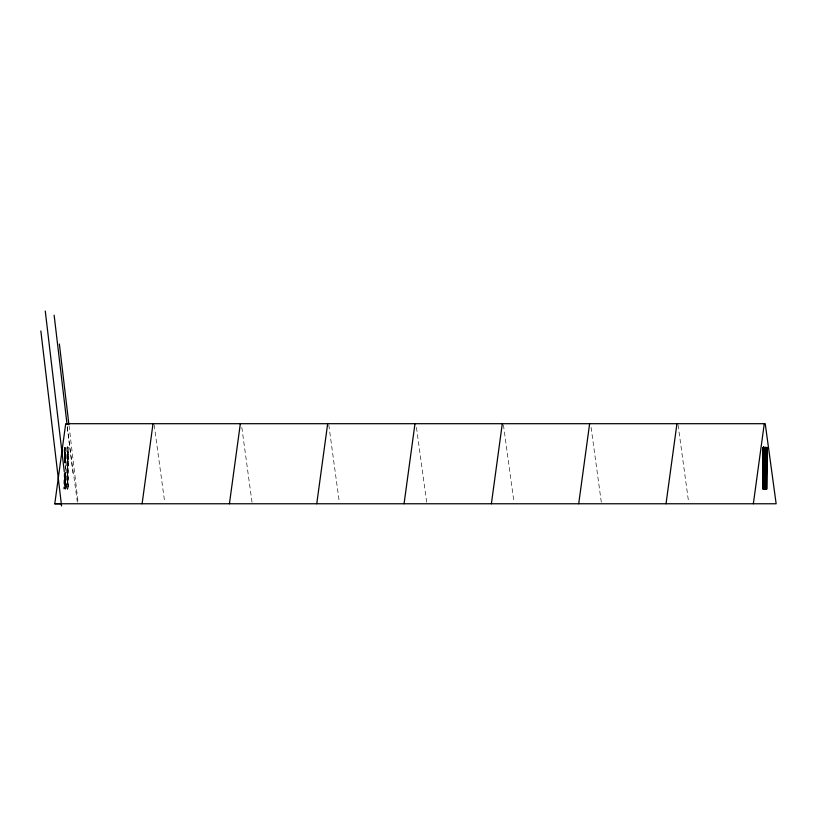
<?xml version="1.0" encoding="UTF-8"?>
<svg xmlns="http://www.w3.org/2000/svg" width="817" height="817" viewBox="0 0 817 817"><rect width="100%" height="100%" fill="white"/><g stroke="black" fill="none" stroke-linecap="round" stroke-linejoin="round"><path stroke-width="0.61" stroke-dasharray="4.08 3.06" d="M64.635 462.483L64.809 451.719M64.502 462.545L64.951 447.44L64.829 463.188M66.871 447.44L66.524 489.056M64.216 452.179L64.012 449.81M66.871 484.379L66.667 489.056M65.278 489.056L65.278 472.655M64.829 484.838L64.502 473.39M678.079 424.942L688.66 502.506M591.099 427.444L601.343 502.506M503.446 424.942L514.016 502.506M416.466 427.444L426.699 502.506M328.802 424.942L339.372 502.506M241.822 427.444L252.055 502.506M154.158 424.942L164.738 502.506M67.178 427.444L77.584 503.762M69.036 425.637L78.156 502.71M67.29 426.413L73.06 475.157M67.331 482.622L67.423 484.9L67.423 451.035L67.423 489.312L67.423 446.623L67.188 481.509M64.523 477.884L64.951 489.056L64.951 472.655M65.687 452.179L65.687 489.056L65.564 452.179M65.421 447.44L65.278 462.575M64.339 447.44L64.339 462.575M64.339 472.655L64.012 489.056L64.216 472.502M67.831 455.59L68.209 489.056L68.209 447.44L67.831 455.59M67.964 455.529L68.087 465.7L68.087 451.781L67.964 455.529"/><path stroke-width="1.23" d="M763.374 468.151L763.629 446.633L763.629 484.92L763.507 475.596M763.875 475.923L763.629 489.332L763.629 451.045L763.752 470.01M54.79 503.762L65.707 423.696L765.233 423.696L776.15 503.762L54.79 503.762L61.306 503.752M142.107 503.762L153.024 423.696M229.424 503.762L240.341 423.696M316.751 503.762L327.668 423.696M404.068 503.762L414.985 423.696M491.385 503.762L502.302 423.696M578.712 503.762L589.629 423.696M666.029 503.762L676.946 423.696M753.356 503.762L764.273 423.696M762.966 465.71L762.966 451.801M764.651 447.45L764.528 489.066M765.223 452.189L765.631 447.45M764.651 484.399L764.865 489.066L764.058 489.066L764.058 447.45L764.385 489.066M762.843 489.066L762.843 447.45L763.119 489.066M59.375 344.018L68.904 424.503M54.136 315.219L67.076 424.595M45.272 311.063L64.277 471.675M40.85 330.956L61.561 505.937M765.774 447.45L765.897 489.066L765.897 447.45L765.223 447.45L765.366 489.066L765.488 452.189M766.417 467.998L766.223 484.859L766.223 451.73L766.417 467.998M766.55 468.07L766.101 489.066L766.101 447.45L766.55 468.07M767.04 447.45L766.714 489.066L767.04 447.45"/></g></svg>
